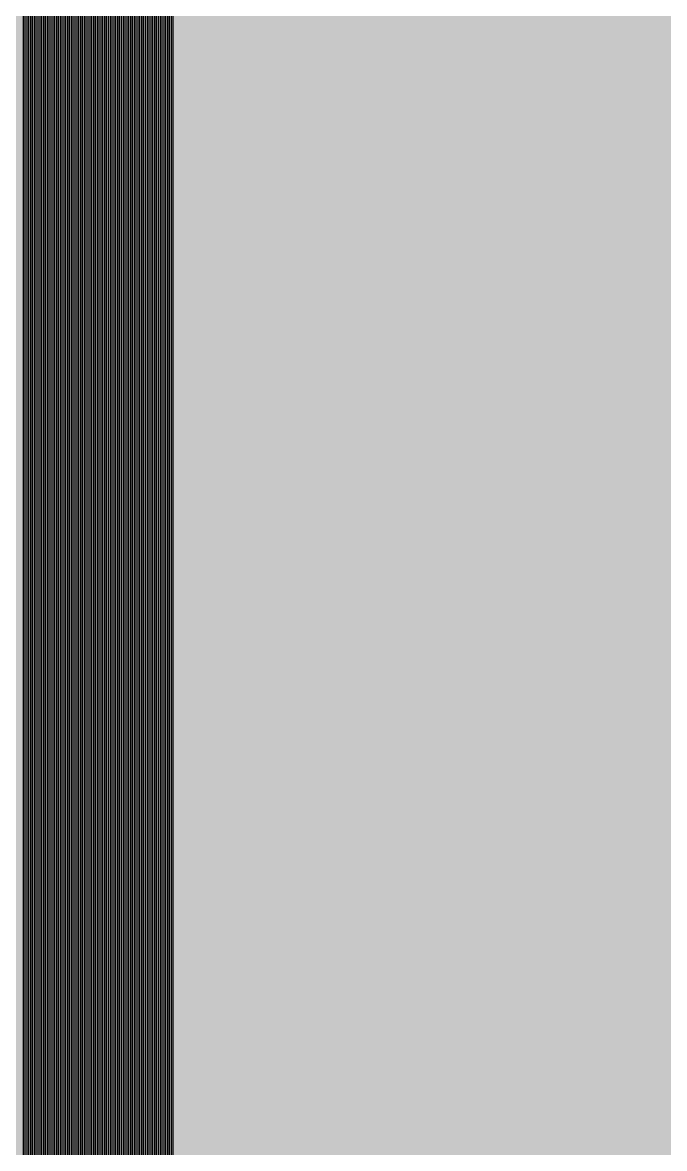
# Model space of a CAD drawing. Header units: metres. Extents: x -7220 to 10980, y -29667 to 1833.
# Drawn here: x 2316 to 3183, y -23992 to -22471 of the extents above; entities that cross this region are included whole.
import ezdxf

# ---------------------------------------------------------------- set-up
doc = ezdxf.new("R2010")
doc.units = ezdxf.units.M
doc.layers.add('Metal1', color=4, linetype='CONTINUOUS')
doc.layers.add('Polyimide', color=7, linetype='CONTINUOUS')

msp = doc.modelspace()

# ---------------------------------------------------------------- hatches: boundary and pattern name
at = {"layer": 'Polyimide'}
msp.add_hatch(color=7, dxfattribs=at).paths.add_polyline_path([(4099.4, -13861.6), (4142.6, -14152.8), (4214.2, -14438.4), (4313.4, -14715.5), (4439.2, -14981.7), (4590.6, -15234.2), (4766, -15470.7), (4963.7, -15688.8), (5181.8, -15886.5), (5418.3, -16061.9), (5670.8, -16213.3), (5936.9, -16339.1), (6214.1, -16438.3), (6499.7, -16509.9), (6790.9, -16553.1), (7085, -16567.5), (9980.4, -16567.5), (10058.8, -16571.4), (10136.4, -16582.9), (10212.6, -16601.9), (10286.5, -16628.4), (10357.5, -16662), (10424.8, -16702.3), (10487.9, -16749.1), (10546.1, -16801.8), (10598.8, -16860), (10645.6, -16923), (10685.9, -16990.4), (10719.5, -17061.4), (10745.9, -17135.3), (10765, -17211.4), (10776.5, -17289.1), (10780.4, -17367.5), (10780.4, -21957.3), (10741.6, -22012.9), (10706, -22070.6), (10673.6, -22130.1), (10644.5, -22191.4), (10618.9, -22254.2), (10596.8, -22318.2), (10578.3, -22383.5), (10563.4, -22449.6), (10552.2, -22516.5), (10544.7, -22583.8), (10541, -22651.5), (10541, -22719.3), (10544.7, -22787), (10552.2, -22854.4), (10563.4, -22921.2), (10578.3, -22987.4), (10596.8, -23052.6), (10618.9, -23116.7), (10644.5, -23179.5), (10673.6, -23240.7), (10706, -23300.3), (10741.6, -23357.9), (10780.4, -23413.5), (10780.4, -28667.5), (10776.5, -28745.9), (10765, -28823.6), (10745.9, -28899.7), (10719.5, -28973.6), (10685.9, -29044.6), (10645.6, -29112), (10598.8, -29175), (10546.1, -29233.2), (10487.9, -29285.9), (10424.8, -29332.7), (10357.5, -29373), (10286.5, -29406.6), (10212.6, -29433.1), (10136.4, -29452.1), (10058.8, -29463.6), (9980.4, -29467.5), (-6219.6, -29467.5), (-6298, -29463.6), (-6375.7, -29452.1), (-6451.9, -29433.1), (-6525.8, -29406.6), (-6596.7, -29373), (-6664.1, -29332.7), (-6727.1, -29285.9), (-6785.3, -29233.2), (-6838, -29175), (-6884.8, -29112), (-6925.2, -29044.6), (-6958.7, -28973.6), (-6985.2, -28899.7), (-7004.3, -28823.6), (-7015.8, -28745.9), (-7019.6, -28667.5), (-7019.6, -23426.3), (-6979.4, -23370.1), (-6942.3, -23311.6), (-6908.7, -23251.2), (-6878.5, -23189), (-6851.8, -23125.1), (-6828.8, -23059.9), (-6809.5, -22993.4), (-6794, -22926), (-6782.4, -22857.8), (-6774.6, -22789.1), (-6770.7, -22720), (-6770.7, -22650.8), (-6774.6, -22581.8), (-6782.4, -22513), (-6794, -22444.8), (-6809.5, -22377.4), (-6828.8, -22311), (-6851.8, -22245.7), (-6878.5, -22181.9), (-6908.7, -22119.7), (-6942.3, -22059.2), (-6979.4, -22000.8), (-7019.6, -21944.5), (-7019.6, -17367.5), (-7015.8, -17289.1), (-7004.3, -17211.4), (-6985.2, -17135.3), (-6958.7, -17061.4), (-6925.2, -16990.4), (-6884.8, -16923), (-6838, -16860), (-6785.3, -16801.8), (-6727.1, -16749.1), (-6664.1, -16702.3), (-6596.7, -16662), (-6525.8, -16628.4), (-6451.9, -16601.9), (-6375.7, -16582.9), (-6298, -16571.4), (-6219.6, -16567.5), (-3314, -16567.5), (-3019.9, -16553.1), (-2728.7, -16509.9), (-2443.1, -16438.3), (-2165.9, -16339.1), (-1899.8, -16213.3), (-1647.3, -16061.9), (-1410.8, -15886.5), (-1192.7, -15688.8), (-995, -15470.7), (-819.6, -15234.2), (-668.2, -14981.7), (-542.4, -14715.5), (-443.2, -14438.4), (-371.6, -14152.8), (-328.4, -13861.6), (-314, -13567.5), (-314, -13373.5), (-317.5, -13328.1), (-327.7, -13283.8), (-344.6, -13241.5), (-367.6, -13202.3), (-396.4, -13167), (-430.1, -13136.5), (-468, -13111.4), (-509.3, -13092.3), (-509.3, -13092.3), (-578.2, -13061.3), (-642.2, -13021.2), (-700.3, -12973), (-751.3, -12917.3), (-794.4, -12855.3), (-828.7, -12788.1), (-853.7, -12716.8), (-868.9, -12642.8), (-874, -12567.5), (-868.9, -12492.2), (-853.7, -12418.2), (-828.7, -12346.9), (-794.4, -12279.7), (-751.3, -12217.7), (-700.3, -12162), (-642.2, -12113.8), (-578.2, -12073.7), (-509.3, -12042.7), (-509.3, -12042.7), (-468, -12023.6), (-430.1, -11998.5), (-396.4, -11968), (-367.6, -11932.7), (-344.6, -11893.5), (-327.7, -11851.2), (-317.5, -11806.9), (-314, -11761.5), (-314, -11074.3), (-317.5, -11028.9), (-327.7, -10984.6), (-344.6, -10942.4), (-367.6, -10903.1), (-396.4, -10867.8), (-430.1, -10837.3), (-468, -10812.2), (-509.3, -10793.2), (-509.3, -10793.2), (-578.2, -10762.1), (-642.2, -10722.1), (-700.3, -10673.8), (-751.3, -10618.1), (-794.4, -10556.1), (-828.7, -10488.9), (-853.7, -10417.6), (-868.9, -10343.7), (-874, -10268.3), (-868.9, -10193), (-853.7, -10119), (-828.7, -10047.8), (-794.4, -9980.5), (-751.3, -9918.5), (-700.3, -9862.9), (-642.2, -9814.6), (-578.2, -9774.6), (-509.3, -9743.5), (-509.3, -9743.5), (-468, -9724.5), (-430.1, -9699.4), (-396.4, -9668.8), (-367.6, -9633.5), (-344.6, -9594.3), (-327.7, -9552), (-317.5, -9507.7), (-314, -9462.4), (-314, -8775.1), (-317.5, -8729.8), (-327.7, -8685.5), (-344.6, -8643.2), (-367.6, -8604), (-396.4, -8568.7), (-430.1, -8538.1), (-468, -8513), (-509.3, -8494), (-509.3, -8494), (-578.2, -8462.9), (-642.2, -8422.9), (-700.3, -8374.6), (-751.3, -8319), (-794.4, -8257), (-828.7, -8189.7), (-853.7, -8118.5), (-868.9, -8044.5), (-874, -7969.2), (-868.9, -7893.8), (-853.7, -7819.9), (-828.7, -7748.6), (-794.4, -7681.4), (-751.3, -7619.4), (-700.3, -7563.7), (-642.2, -7515.4), (-578.2, -7475.4), (-509.3, -7444.3), (-509.3, -7444.3), (-468, -7425.3), (-430.1, -7400.2), (-396.4, -7369.7), (-367.6, -7334.4), (-344.6, -7295.1), (-327.7, -7252.9), (-317.5, -7208.6), (-314, -7163.2), (-314, -6476), (-317.5, -6430.6), (-327.7, -6386.3), (-344.6, -6344), (-367.6, -6304.8), (-396.4, -6269.5), (-430.1, -6239), (-468, -6213.9), (-509.3, -6194.8), (-509.3, -6194.8), (-578.2, -6163.8), (-642.2, -6123.7), (-700.3, -6075.5), (-751.3, -6019.8), (-794.4, -5957.8), (-828.7, -5890.6), (-853.7, -5819.3), (-868.9, -5745.3), (-874, -5670), (-868.9, -5594.7), (-853.7, -5520.7), (-828.7, -5449.4), (-794.4, -5382.2), (-751.3, -5320.2), (-700.3, -5264.5), (-642.2, -5216.3), (-578.2, -5176.2), (-509.3, -5145.2), (-509.3, -5145.2), (-468, -5126.1), (-430.1, -5101), (-396.4, -5070.5), (-367.6, -5035.2), (-344.6, -4996), (-327.7, -4953.7), (-317.5, -4909.4), (-314, -4864), (-314, 380), (-314, 1532.5), (-269, 1532.5), (-268.8, 1525.6), (-268.1, 1518.8), (-267, 1512), (-265.4, 1505.3), (-263.4, 1498.7), (-261, 1492.3), (-258.2, 1486.1), (-254.9, 1480), (-251.3, 1474.2), (-247.3, 1468.6), (-242.9, 1463.3), (-238.2, 1458.3), (-233.2, 1453.6), (-227.9, 1449.2), (-222.3, 1445.2), (-216.5, 1441.6), (-210.4, 1438.3), (-204.2, 1435.5), (-197.8, 1433.1), (-191.2, 1431.1), (-184.5, 1429.5), (-177.7, 1428.4), (-170.9, 1427.7), (-164, 1427.5), (-157.1, 1427.7), (-150.3, 1428.4), (-143.5, 1429.5), (-136.8, 1431.1), (-130.2, 1433.1), (-123.8, 1435.5), (-117.6, 1438.3), (-111.5, 1441.6), (-105.7, 1445.2), (-100.1, 1449.2), (-94.8, 1453.6), (-89.8, 1458.3), (-85.1, 1463.3), (-80.7, 1468.6), (-76.7, 1474.2), (-73.1, 1480), (-69.8, 1486.1), (-67, 1492.3), (-64.6, 1498.7), (-62.6, 1505.3), (-61, 1512), (-59.9, 1518.8), (-59.2, 1525.6), (-59, 1532.5), (1786, 1532.5), (3835, 1532.5), (3835.2, 1539), (3835.9, 1545.6), (3836.9, 1552), (3838.4, 1558.4), (3840.3, 1564.6), (3842.6, 1570.8), (3845.3, 1576.7), (3848.4, 1582.5), (3851.9, 1588.1), (3855.7, 1593.4), (3859.8, 1598.4), (3864.3, 1603.2), (3869.1, 1607.7), (3874.1, 1611.8), (3879.4, 1615.6), (3885, 1619.1), (3890.8, 1622.2), (3896.7, 1624.9), (3902.9, 1627.2), (3909.1, 1629.1), (3915.5, 1630.6), (3921.9, 1631.6), (3928.5, 1632.3), (3935, 1632.5), (3941.5, 1632.3), (3948.1, 1631.6), (3954.5, 1630.6), (3960.9, 1629.1), (3967.1, 1627.2), (3973.3, 1624.9), (3979.2, 1622.2), (3985, 1619.1), (3990.6, 1615.6), (3995.9, 1611.8), (4000.9, 1607.7), (4005.7, 1603.2), (4010.2, 1598.4), (4014.3, 1593.4), (4018.1, 1588.1), (4021.6, 1582.5), (4024.7, 1576.7), (4027.4, 1570.8), (4029.7, 1564.6), (4031.6, 1558.4), (4033.1, 1552), (4034.1, 1545.6), (4034.8, 1539), (4035, 1532.5), (4085, 1532.5), (4085, 380), (4085, 330), (4085, -4864), (4088.5, -4909.4), (4098.7, -4953.7), (4115.6, -4996), (4138.6, -5035.2), (4167.4, -5070.5), (4201.1, -5101), (4239, -5126.1), (4280.3, -5145.2), (4280.3, -5145.2), (4349.2, -5176.2), (4413.2, -5216.3), (4471.3, -5264.5), (4522.3, -5320.2), (4565.4, -5382.2), (4599.7, -5449.4), (4624.7, -5520.7), (4639.9, -5594.7), (4645, -5670), (4639.9, -5745.3), (4624.7, -5819.3), (4599.7, -5890.6), (4565.4, -5957.8), (4522.3, -6019.8), (4471.3, -6075.5), (4413.2, -6123.7), (4349.2, -6163.8), (4280.3, -6194.8), (4239, -6213.9), (4201.1, -6239), (4167.4, -6269.5), (4138.6, -6304.8), (4115.6, -6344), (4098.7, -6386.3), (4088.5, -6430.6), (4085, -6476), (4085, -13567.5), (4099.4, -13861.6)])

# ---------------------------------------------------------------- linework, layer by layer
at = {"layer": 'Metal1'}
for points in [[(2318.9, -18191.7), (2318.9, -25261.6), (2348.3, -25291), (9347.5, -25291), (9376.9, -25261.6), (9376.9, -24032.4), (9347.5, -24003), (5138.8, -24003), (5087.6, -23982.4), (5047.1, -23933.3), (4955.3, -23790.6), (4980.5, -23774.4), (5072.3, -23917.1), (5098.1, -23971.1), (5139.3, -24001), (9348.3, -24001), (9378.9, -24031.6), (9378.9, -25262.4), (9348.3, -25293), (2347.5, -25293), (2316.9, -25262.4), (2316.9, -18191.7)], [(2323.9, -18191.7), (2323.9, -25256.6), (2353.3, -25286), (9342.5, -25286), (9371.9, -25256.6), (9371.9, -24037.4), (9342.5, -24008), (4822.5, -24008), (4788.8, -23978.7), (4777.9, -23824), (4777.9, -23042.5), (4807.9, -23042.5), (4807.9, -23824), (4796.9, -23975.3), (4823.3, -24006), (9343.3, -24006), (9373.9, -24036.6), (9373.9, -25257.4), (9343.3, -25288), (2352.5, -25288), (2321.9, -25257.4), (2321.9, -18191.7)], [(2328.9, -18191.7), (2328.9, -25251.6), (2358.3, -25281), (9337.5, -25281), (9366.9, -25251.6), (9366.9, -24042.4), (9337.5, -24013), (4788.8, -24013), (4738.4, -23991.7), (4694, -23934.9), (4605.1, -23790.4), (4630.7, -23774.6), (4719.6, -23919.2), (4748.4, -23981.2), (4789.3, -24011), (9338.3, -24011), (9368.9, -24041.6), (9368.9, -25252.4), (9338.3, -25283), (2357.5, -25283), (2326.9, -25252.4), (2326.9, -18191.7)], [(2333.9, -18191.7), (2333.9, -25246.6), (2363.3, -25276), (9332.5, -25276), (9361.9, -25246.6), (9361.9, -24047.4), (9332.5, -24018), (4472.5, -24018), (4438.9, -23988.7), (4427.9, -23832), (4427.9, -23042.5), (4457.9, -23042.5), (4457.9, -23832), (4446.9, -23985.3), (4473.3, -24016), (9333.3, -24016), (9363.9, -24046.6), (9363.9, -25247.4), (9333.3, -25278), (2362.5, -25278), (2331.9, -25247.4), (2331.9, -18191.7)], [(2338.9, -18191.7), (2338.9, -25241.6), (2368.3, -25271), (9327.5, -25271), (9356.9, -25241.6), (9356.9, -24052.4), (9327.5, -24023), (4438.8, -24023), (4389.1, -24001), (4341.1, -23936.3), (4255, -23790.1), (4280.8, -23774.9), (4367, -23921.1), (4398.6, -23991.3), (4439.4, -24021), (9328.3, -24021), (9358.9, -24051.6), (9358.9, -25242.4), (9328.3, -25273), (2367.5, -25273), (2336.9, -25242.4), (2336.9, -18191.7)], [(2343.9, -18191.7), (2343.9, -25236.6), (2373.3, -25266), (9322.5, -25266), (9351.9, -25236.6), (9351.9, -24057.4), (9322.5, -24028), (4122.5, -24028), (4088.9, -23998.6), (4077.9, -23840), (4077.9, -23042.5), (4107.9, -23042.5), (4107.9, -23840), (4096.9, -23995.4), (4123.3, -24026), (9323.3, -24026), (9353.9, -24056.6), (9353.9, -25237.4), (9323.3, -25268), (2372.5, -25268), (2341.9, -25237.4), (2341.9, -18191.7)], [(2348.9, -18191.7), (2348.9, -25231.6), (2378.3, -25261), (9317.5, -25261), (9346.9, -25231.6), (9346.9, -24062.4), (9317.5, -24033), (4088.8, -24033), (4039.7, -24010.4), (3988.4, -23937.6), (3904.8, -23789.9), (3930.9, -23775.1), (4014.5, -23922.8), (4048.9, -24001.4), (4089.4, -24031), (9318.3, -24031), (9348.9, -24061.6), (9348.9, -25232.4), (9318.3, -25263), (2377.5, -25263), (2346.9, -25232.4), (2346.9, -18191.7)], [(2353.9, -18191.7), (2353.9, -25226.6), (2383.3, -25256), (9312.5, -25256), (9341.9, -25226.6), (9341.9, -24067.4), (9312.5, -24038), (3772.5, -24038), (3738.9, -24008.6), (3727.9, -23848), (3727.9, -23042.5), (3757.9, -23042.5), (3757.9, -23848), (3746.8, -24005.4), (3773.3, -24036), (9313.3, -24036), (9343.9, -24066.6), (9343.9, -25227.4), (9313.3, -25258), (2382.5, -25258), (2351.9, -25227.4), (2351.9, -18191.7)], [(2358.9, -18191.7), (2358.9, -25221.6), (2388.3, -25251), (9307.5, -25251), (9336.9, -25221.6), (9336.9, -24072.4), (9307.5, -24043), (3738.8, -24043), (3690.3, -24019.9), (3635.8, -23938.7), (3554.7, -23789.7), (3581.1, -23775.3), (3662.2, -23924.4), (3699.2, -24011.4), (3739.4, -24041), (9308.3, -24041), (9338.9, -24071.6), (9338.9, -25222.4), (9308.3, -25253), (2387.5, -25253), (2356.9, -25222.4), (2356.9, -18191.7)], [(2363.9, -18191.7), (2363.9, -25216.6), (2393.3, -25246), (8962.5, -25246), (8989.2, -25215.5), (8977.9, -25038), (8977.9, -24152.5), (9007.9, -24152.5), (9007.9, -25038), (8996.6, -25218.5), (8963.3, -25248), (2392.5, -25248), (2361.9, -25217.4), (2361.9, -18191.7)], [(2368.9, -18191.7), (2368.9, -25211.6), (2398.3, -25241), (8928.6, -25241), (8943.9, -25213.8), (8875.2, -25074.5), (8804, -24898.1), (8831.8, -24886.9), (8903.1, -25063.3), (8951.8, -25214.6), (8929.6, -25243), (2397.5, -25243), (2366.9, -25212.4), (2366.9, -18191.7)], [(2373.9, -18191.7), (2373.9, -25206.6), (2403.3, -25236), (8612.5, -25236), (8639.2, -25205.5), (8627.9, -25030), (8627.9, -24152.5), (8657.9, -24152.5), (8657.9, -25030), (8646.6, -25208.5), (8613.3, -25238), (2402.5, -25238), (2371.9, -25207.4), (2371.9, -18191.7)], [(2378.9, -18191.7), (2378.9, -25201.6), (2408.3, -25231), (8578.6, -25231), (8593.6, -25203.9), (8525.3, -25069.5), (8454, -24898.3), (8481.7, -24886.7), (8553, -25058), (8601.5, -25204.7), (8579.6, -25233), (2407.5, -25233), (2376.9, -25202.4), (2376.9, -18191.7)], [(2383.9, -18191.7), (2383.9, -25196.6), (2413.3, -25226), (8262.5, -25226), (8289.1, -25195.5), (8277.9, -25022), (8277.9, -24152.5), (8307.9, -24152.5), (8307.9, -25022), (8296.6, -25198.5), (8263.3, -25228), (2412.5, -25228), (2381.9, -25197.4), (2381.9, -18191.7)], [(2388.9, -18191.7), (2388.9, -25191.6), (2418.3, -25221), (8228.5, -25221), (8243.2, -25194.1), (8175.3, -25064.6), (8104.1, -24898.4), (8131.7, -24886.6), (8202.9, -25052.7), (8251.3, -25194.8), (8229.6, -25223), (2417.5, -25223), (2386.9, -25192.4), (2386.9, -18191.7)], [(2393.9, -18191.7), (2393.9, -25186.6), (2423.3, -25216), (7912.5, -25216), (7939.1, -25185.4), (7927.9, -25014), (7927.9, -24152.5), (7957.9, -24152.5), (7957.9, -25014), (7946.6, -25188.6), (7913.3, -25218), (2422.5, -25218), (2391.9, -25187.4), (2391.9, -18191.7)], [(2398.9, -18191.7), (2398.9, -25181.6), (2428.3, -25211), (7878.5, -25211), (7892.9, -25184.2), (7825.3, -25059.6), (7754.2, -24898.6), (7781.6, -24886.4), (7852.8, -25047.4), (7901, -25184.9), (7879.6, -25213), (2427.5, -25213), (2396.9, -25182.4), (2396.9, -18191.7)], [(2403.9, -18191.7), (2403.9, -25176.6), (2433.3, -25206), (7562.5, -25206), (7589.1, -25175.4), (7577.9, -25006), (7577.9, -24152.5), (7607.9, -24152.5), (7607.9, -25006), (7596.7, -25178.6), (7563.3, -25208), (2432.5, -25208), (2401.9, -25177.4), (2401.9, -18191.7)], [(2408.9, -18191.7), (2408.9, -25171.6), (2438.3, -25201), (7528.5, -25201), (7542.5, -25174.4), (7475.3, -25054.6), (7404.2, -24898.7), (7431.5, -24886.3), (7502.6, -25042.1), (7550.8, -25175), (7529.6, -25203), (2437.5, -25203), (2406.9, -25172.4), (2406.9, -18191.7)], [(2413.9, -18191.7), (2413.9, -25166.6), (2443.3, -25196), (7212.5, -25196), (7239.1, -25165.4), (7227.9, -24998), (7227.9, -24152.5), (7257.9, -24152.5), (7257.9, -24998), (7246.7, -25168.6), (7213.3, -25198), (2442.5, -25198), (2411.9, -25167.4), (2411.9, -18191.7)], [(2418.9, -18191.7), (2418.9, -25161.6), (2448.3, -25191), (7178.5, -25191), (7192, -25164.6), (7126.7, -25052.4), (7054.3, -24898.9), (7081.4, -24886.1), (7153.8, -25039.6), (7200.6, -25165.1), (7179.6, -25193), (2447.5, -25193), (2416.9, -25162.4), (2416.9, -18191.7)], [(2423.9, -18191.7), (2423.9, -25156.6), (2453.3, -25186), (6862.5, -25186), (6889, -25155.4), (6877.9, -24990), (6877.9, -24152.5), (6907.9, -24152.5), (6907.9, -24990), (6896.7, -25158.6), (6863.3, -25188), (2452.5, -25188), (2421.9, -25157.4), (2421.9, -18191.7)], [(2428.9, -18191.7), (2428.9, -25151.6), (2458.3, -25181), (6828.5, -25181), (6841.5, -25154.8), (6778.8, -25051.6), (6704.4, -24899.1), (6731.4, -24885.9), (6805.8, -25038.5), (6850.4, -25155.3), (6829.6, -25183), (2457.5, -25183), (2426.9, -25152.4), (2426.9, -18191.7)], [(2433.9, -18191.7), (2433.9, -25146.6), (2463.3, -25176), (6512.5, -25176), (6539, -25145.4), (6527.9, -24982), (6527.9, -24152.5), (6557.9, -24152.5), (6557.9, -24982), (6546.7, -25148.6), (6513.3, -25178), (2462.5, -25178), (2431.9, -25147.4), (2431.9, -18191.7)], [(2438.9, -18191.7), (2438.9, -25141.6), (2468.3, -25171), (6478.5, -25171), (6490.9, -25145), (6431, -25050.7), (6354.5, -24899.3), (6381.3, -24885.7), (6457.8, -25037.2), (6500.2, -25145.4), (6479.6, -25173), (2467.5, -25173), (2436.9, -25142.4), (2436.9, -18191.7)], [(2443.9, -18191.7), (2443.9, -25136.6), (2473.3, -25166), (6162.5, -25166), (6189, -25135.4), (6177.9, -24974), (6177.9, -24152.5), (6207.9, -24152.5), (6207.9, -24974), (6196.8, -25138.6), (6163.3, -25168), (2472.5, -25168), (2441.9, -25137.4), (2441.9, -18191.7)], [(2448.9, -18191.7), (2448.9, -25131.6), (2478.3, -25161), (6128.5, -25161), (6140.3, -25135.3), (6083.4, -25049.8), (6004.6, -24899.5), (6031.2, -24885.5), (6109.9, -25035.9), (6150, -25135.6), (6129.7, -25163), (2477.5, -25163), (2446.9, -25132.4), (2446.9, -18191.7)], [(2453.9, -18191.7), (2453.9, -25126.6), (2483.3, -25156), (5812.5, -25156), (5839, -25125.4), (5827.9, -24966), (5827.9, -24152.5), (5857.9, -24152.5), (5857.9, -24966), (5846.8, -25128.6), (5813.3, -25158), (2482.5, -25158), (2451.9, -25127.4), (2451.9, -18191.7)], [(2458.9, -18191.7), (2458.9, -25121.6), (2488.3, -25151), (5778.5, -25151), (5789.7, -25125.6), (5735.8, -25048.7), (5654.7, -24899.7), (5681.1, -24885.3), (5762.2, -25034.4), (5799.8, -25125.7), (5779.7, -25153), (2487.5, -25153), (2456.9, -25122.4), (2456.9, -18191.7)], [(2463.9, -18191.7), (2463.9, -25116.6), (2493.3, -25146), (5462.5, -25146), (5488.9, -25115.4), (5477.9, -24958), (5477.9, -24152.5), (5507.9, -24152.5), (5507.9, -24958), (5496.8, -25118.6), (5463.3, -25148), (2492.5, -25148), (2461.9, -25117.4), (2461.9, -18191.7)], [(2468.9, -18191.7), (2468.9, -25111.6), (2498.3, -25141), (5428.5, -25141), (5439, -25115.9), (5388.4, -25047.6), (5304.8, -24899.9), (5330.9, -24885.1), (5414.5, -25032.8), (5449.6, -25115.9), (5429.7, -25143), (2497.5, -25143), (2466.9, -25112.4), (2466.9, -18191.7)], [(2473.9, -18191.7), (2473.9, -25106.6), (2503.3, -25136), (5112.5, -25136), (5138.9, -25105.4), (5127.9, -24950), (5127.9, -24152.5), (5157.9, -24152.5), (5157.9, -24950), (5146.9, -25108.6), (5113.3, -25138), (2502.5, -25138), (2471.9, -25107.4), (2471.9, -18191.7)], [(2478.9, -18191.7), (2478.9, -25101.6), (2508.3, -25131), (5078.5, -25131), (5088.2, -25106.2), (5041.1, -25046.3), (4955, -24900.1), (4980.8, -24884.9), (5067, -25031.1), (5099.5, -25106.1), (5079.7, -25133), (2507.5, -25133), (2476.9, -25102.4), (2476.9, -18191.7)], [(2483.9, -18191.7), (2483.9, -25096.6), (2513.3, -25126), (4762.5, -25126), (4788.9, -25095.3), (4777.9, -24942), (4777.9, -24152.5), (4807.9, -24152.5), (4807.9, -24942), (4796.9, -25098.7), (4763.3, -25128), (2512.5, -25128), (2481.9, -25097.4), (2481.9, -18191.7)], [(2488.9, -18191.7), (2488.9, -25091.6), (2518.3, -25121), (4728.5, -25121), (4737.4, -25096.6), (4694, -25044.9), (4605.1, -24900.4), (4630.7, -24884.6), (4719.6, -25029.2), (4749.3, -25096.3), (4729.7, -25123), (2517.5, -25123), (2486.9, -25092.4), (2486.9, -18191.7)], [(2493.9, -18191.7), (2493.9, -25086.6), (2523.3, -25116), (4412.5, -25116), (4438.8, -25085.3), (4427.9, -24934), (4427.9, -24152.5), (4457.9, -24152.5), (4457.9, -24934), (4446.9, -25088.7), (4413.3, -25118), (2522.5, -25118), (2491.9, -25087.4), (2491.9, -18191.7)], [(2498.9, -18191.7), (2498.9, -25081.6), (2528.3, -25111), (4378.5, -25111), (4386.5, -25087), (4347.1, -25043.3), (4255.3, -24900.6), (4280.5, -24884.4), (4372.3, -25027.1), (4399.2, -25086.5), (4379.7, -25113), (2527.5, -25113), (2496.9, -25082.4), (2496.9, -18191.7)], [(2503.9, -18191.7), (2503.9, -25076.6), (2533.3, -25106), (4062.5, -25106), (4088.8, -25075.3), (4077.9, -24926), (4077.9, -24152.5), (4107.9, -24152.5), (4107.9, -24926), (4096.9, -25078.7), (4063.3, -25108), (2532.5, -25108), (2501.9, -25077.4), (2501.9, -18191.7)], [(2508.9, -18191.7), (2508.9, -25071.6), (2538.3, -25101), (4028.5, -25101), (4035.5, -25077.5), (4000.3, -25041.6), (3905.4, -24900.9), (3930.3, -24884.1), (4025.2, -25024.8), (4049.2, -25076.8), (4029.7, -25103), (2537.5, -25103), (2506.9, -25072.4), (2506.9, -18191.7)], [(2513.9, -18191.7), (2513.9, -25066.6), (2543.3, -25096), (3712.5, -25096), (3738.8, -25065.3), (3727.9, -24918), (3727.9, -24152.5), (3757.9, -24152.5), (3757.9, -24918), (3747, -25068.7), (3713.3, -25098), (2542.5, -25098), (2511.9, -25067.4), (2511.9, -18191.7)], [(2518.9, -18191.7), (2518.9, -25061.6), (2548.3, -25091), (3678.5, -25091), (3684.4, -25068), (3653.7, -25039.7), (3555.6, -24901.2), (3580.1, -24883.8), (3678.2, -25022.4), (3699.2, -25067), (3679.7, -25093), (2547.5, -25093), (2516.9, -25062.4), (2516.9, -18191.7)]]:
    msp.add_lwpolyline(points, dxfattribs=at)

doc.saveas('drawing.dxf')
